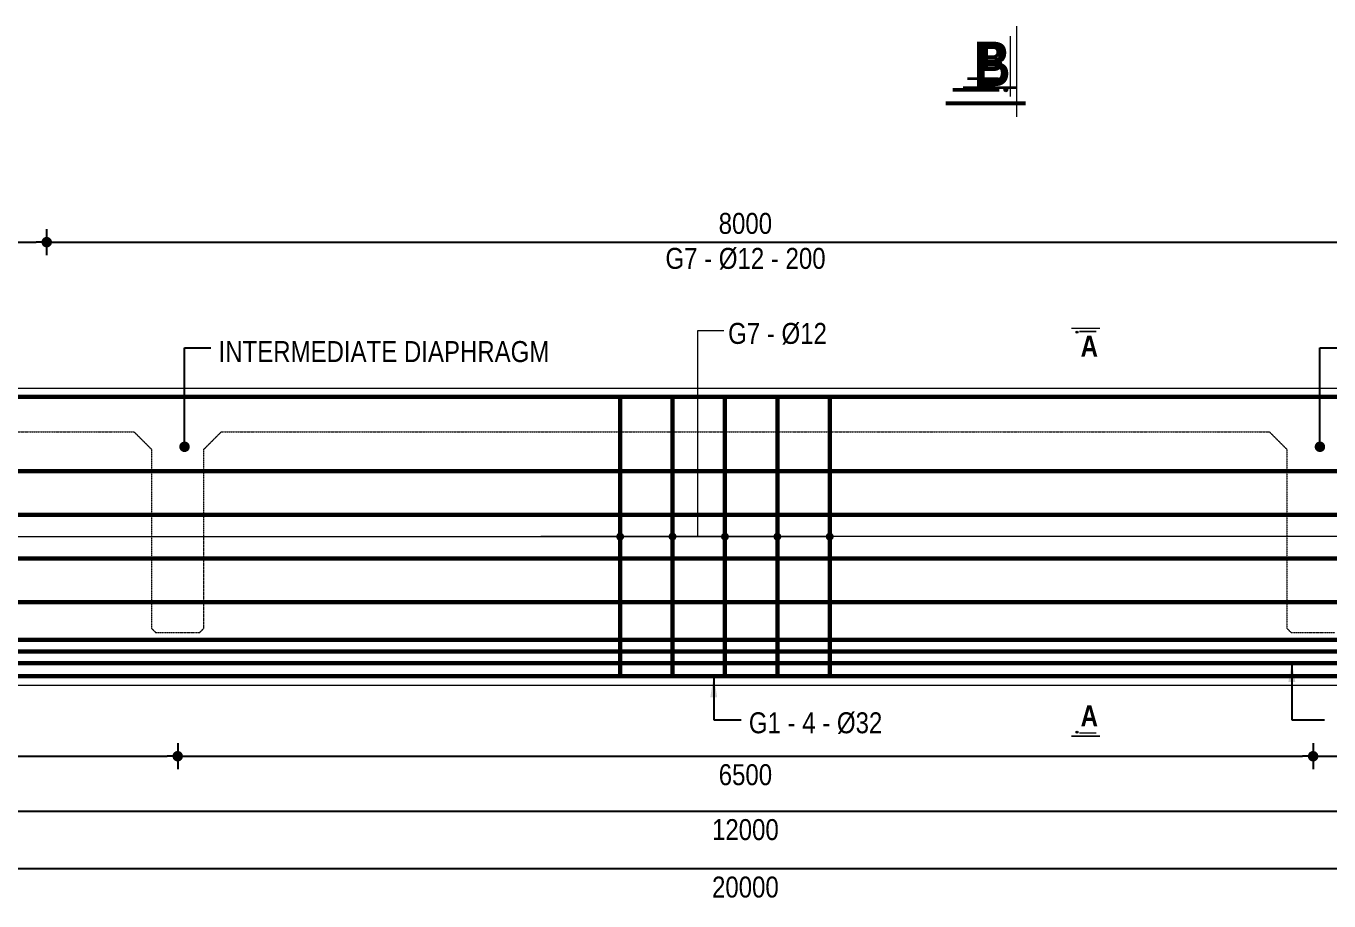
# Model space of a CAD drawing. Header units: millimetres. Extents: x 95937 to 362296, y -118999 to 39765.
# Drawn here: x 126447 to 133906, y 23726 to 28737 of the extents above; entities that cross this region are included whole.
import ezdxf

# ---------------------------------------------------------------- set-up
doc = ezdxf.new("R2010")
doc.units = ezdxf.units.MM
doc.header["$LTSCALE"] = 0.2
doc.header["$PDMODE"] = 2
doc.linetypes.add('DASHED', pattern=[0.75, 0.5, -0.25])
for name, color, linetype, lineweight in [('Ber', 12, 'Continuous', 35), ('Dim Arrow @ 60', 150, 'Continuous', 9), ('Dimision', 94, 'Continuous', 15), ('DIMS', 150, 'Continuous', 9), ('DIMS @ 60', 150, 'Continuous', 9), ('Girder', 7, 'Continuous', 15), ('Section Marks', 7, 'Continuous', 15), ('Tex @ 75', 7, 'Continuous', 15), ('Text', 7, 'Continuous', 5), ('Text @ 60', 7, 'Continuous', 5), ('Text @ 85', 7, 'Continuous', 5), ('Text_Normal @ 60', 7, 'Continuous', 25)]:
    doc.layers.add(name, color=color, linetype=linetype, lineweight=lineweight)
doc.styles.add('STYLE1', font='romantic.ttf', dxfattribs={"height": 85})
doc.styles.add('SWIS_B_N', font='swisscb.ttf', dxfattribs={"height": 2})
doc.styles.add('SWIS_R_N', font='swissc.ttf', dxfattribs={"height": 2})
doc.dimstyles.new('Closed_Arrow', dxfattribs={"dimtxt": 2, "dimasz": 2, "dimexe": 1.25, "dimexo": 0.75, "dimgap": 0.75, "dimtad": 2, "dimdec": 0, "dimzin": 0, "dimdsep": 46, "dimtxsty": 'SWIS_R_N', "dimblk": 'DOT', "dimcen": 0.5, "dimadec": 0, "dimazin": 0, "dimtfac": 1, "dimtdec": 0, "dimtofl": 0, "dimtmove": 0, "dimatfit": 3, "dimfxl": 1.25, "dimfxlon": 1, "dimtolj": 1, "dimtzin": 0, "dimarcsym": 0})
doc.dimstyles.new('Dot_Anno', dxfattribs={"dimtxt": 2, "dimasz": 1, "dimexe": 1.25, "dimexo": 0.75, "dimgap": 0.75, "dimtad": 2, "dimdec": 0, "dimzin": 0, "dimdsep": 46, "dimtxsty": 'SWIS_R_N', "dimblk": 'DOT', "dimcen": 0.5, "dimadec": 0, "dimazin": 0, "dimtfac": 1, "dimtdec": 0, "dimtofl": 0, "dimtmove": 0, "dimatfit": 3, "dimfxl": 1.25, "dimfxlon": 1, "dimtolj": 1, "dimtzin": 0, "dimarcsym": 0})
doc.dimstyles.new('Dot_Arrow', dxfattribs={"dimtxt": 2, "dimasz": 1, "dimexe": 1.25, "dimexo": 0.75, "dimgap": 0.75, "dimtad": 2, "dimdec": 0, "dimzin": 0, "dimdsep": 46, "dimtxsty": 'SWIS_R_N', "dimblk": 'DOT', "dimcen": 0.5, "dimadec": 0, "dimazin": 0, "dimtfac": 1, "dimtdec": 0, "dimtofl": 0, "dimtmove": 0, "dimatfit": 3, "dimldrblk": 'DOT', "dimfxl": 1.25, "dimfxlon": 1, "dimtolj": 1, "dimtzin": 0, "dimarcsym": 0})
doc.dimstyles.get("Standard").update_dxf_attribs({"dimscale": 0, "dimtxt": 85, "dimasz": 50, "dimexe": 150, "dimexo": 50, "dimgap": 0.09, "dimtad": 0, "dimtoh": 1, "dimdec": 0, "dimzin": 0, "dimdsep": 46, "dimtxsty": 'STYLE1', "dimblk": 'DOT', "dimcen": 0.09, "dimclrd": 256, "dimclre": 256, "dimclrt": 256, "dimadec": 0, "dimazin": 0, "dimtfac": 1, "dimtdec": 0, "dimtix": 1, "dimtofl": 0, "dimtmove": 2, "dimatfit": 3, "dimldrblk": 'DOT', "dimfxl": 1, "dimtvp": 1, "dimtolj": 1, "dimtzin": 0, "dimlwd": -1, "dimlwe": -1, "dimarcsym": 0})

# ---------------------------------------------------------------- blocks, each defined once
blk = doc.blocks.new('_Dot')
at = {"color": 0, "linetype": 'ByBlock', "lineweight": -2}
blk.add_line((-0.5, 0), (-1, 0), dxfattribs=at)
at = {"color": 0, "linetype": 'ByBlock', "const_width": 0.5}
blk.add_lwpolyline([(-0.25, 0, 1), (0.25, 0, 1)], format="xyb", close=True, dxfattribs=at)
blk = doc.blocks.new('*D225')
at = {"layer": 'Defpoints', "color": 0, "ltscale": 20, "transparency": 16777216}
for p in [(126565, 27499.3), (123565, 26662.7), (126565, 26662.7)]:
    blk.add_point(p, dxfattribs=at)
at = {"layer": 'DIMS', "color": 0, "lineweight": -2, "ltscale": 20, "transparency": 16777216}
for p, q in [((123565, 27424.3), (123565, 27574.3)), ((126565, 27424.3), (126565, 27574.3)), ((123625, 27499.3), (126505, 27499.3))]:
    blk.add_line(p, q, dxfattribs=at)
at = {"layer": 'DIMS', "color": 0, "lineweight": -2, "ltscale": 20, "transparency": 16777216, "xscale": 60, "yscale": 60, "zscale": 60, "rotation": 180}
blk.add_blockref('_Dot', (123565, 27499.3), dxfattribs=at)
at = {"layer": 'DIMS', "color": 0, "lineweight": -2, "ltscale": 20, "transparency": 16777216, "xscale": 60, "yscale": 60, "zscale": 60}
blk.add_blockref('_Dot', (126565, 27499.3), dxfattribs=at)
at = {"layer": 'DIMS', "color": 0, "ltscale": 20, "transparency": 16777216, "insert": (125065, 27605.8), "char_height": 120, "attachment_point": 5, "style": 'SWIS_R_N'}
blk.add_mtext('\\A1;3000', dxfattribs=at)
blk = doc.blocks.new('*D226')
at = {"layer": 'Defpoints', "color": 0, "ltscale": 20, "transparency": 16777216}
for p in [(134565, 27499.3), (126565, 26662.7), (134565, 26662.7)]:
    blk.add_point(p, dxfattribs=at)
at = {"layer": 'DIMS', "color": 0, "lineweight": -2, "ltscale": 20, "transparency": 16777216}
for p, q in [((126565, 27424.3), (126565, 27574.3)), ((134565, 27424.3), (134565, 27574.3)), ((126625, 27499.3), (134505, 27499.3))]:
    blk.add_line(p, q, dxfattribs=at)
at = {"layer": 'DIMS', "color": 0, "lineweight": -2, "ltscale": 20, "transparency": 16777216, "xscale": 60, "yscale": 60, "zscale": 60, "rotation": 180}
blk.add_blockref('_Dot', (126565, 27499.3), dxfattribs=at)
at = {"layer": 'DIMS', "color": 0, "lineweight": -2, "ltscale": 20, "transparency": 16777216, "xscale": 60, "yscale": 60, "zscale": 60}
blk.add_blockref('_Dot', (134565, 27499.3), dxfattribs=at)
at = {"layer": 'DIMS', "color": 0, "ltscale": 20, "transparency": 16777216, "insert": (130565, 27605.8), "char_height": 120, "attachment_point": 5, "style": 'SWIS_R_N'}
blk.add_mtext('\\A1;8000', dxfattribs=at)
blk = doc.blocks.new('*D261')
at = {"layer": 'Defpoints', "color": 0, "ltscale": 20, "transparency": 16777216}
for p in [(124565, 25221.3), (136565, 25221.3), (136565, 24240.5)]:
    blk.add_point(p, dxfattribs=at)
at = {"layer": 'DIMS', "color": 0, "lineweight": -2, "ltscale": 20, "transparency": 16777216}
for p, q in [((124565, 24315.5), (124565, 24165.5)), ((136565, 24315.5), (136565, 24165.5)), ((124625, 24240.5), (136505, 24240.5))]:
    blk.add_line(p, q, dxfattribs=at)
at = {"layer": 'DIMS', "color": 0, "lineweight": -2, "ltscale": 20, "transparency": 16777216, "xscale": 60, "yscale": 60, "zscale": 60, "rotation": 180}
blk.add_blockref('_Dot', (124565, 24240.5), dxfattribs=at)
at = {"layer": 'DIMS', "color": 0, "lineweight": -2, "ltscale": 20, "transparency": 16777216, "xscale": 60, "yscale": 60, "zscale": 60}
blk.add_blockref('_Dot', (136565, 24240.5), dxfattribs=at)
at = {"layer": 'DIMS', "color": 0, "ltscale": 20, "transparency": 16777216, "insert": (130565, 24133.8), "char_height": 120, "attachment_point": 5, "style": 'SWIS_R_N'}
blk.add_mtext('\\A1;12000', dxfattribs=at)
blk = doc.blocks.new('*D230')
at = {"layer": 'Defpoints', "color": 0, "ltscale": 20, "transparency": 16777216}
for p in [(127315, 25262.7), (120915, 24962.7), (127315, 24554.9)]:
    blk.add_point(p, dxfattribs=at)
at = {"layer": 'DIMS', "color": 0, "lineweight": -2, "ltscale": 20, "transparency": 16777216}
for p, q in [((120915, 24629.9), (120915, 24479.9)), ((127315, 24629.9), (127315, 24479.9)), ((120975, 24554.9), (127255, 24554.9))]:
    blk.add_line(p, q, dxfattribs=at)
at = {"layer": 'DIMS', "color": 0, "lineweight": -2, "ltscale": 20, "transparency": 16777216, "xscale": 60, "yscale": 60, "zscale": 60, "rotation": 180}
blk.add_blockref('_Dot', (120915, 24554.9), dxfattribs=at)
at = {"layer": 'DIMS', "color": 0, "lineweight": -2, "ltscale": 20, "transparency": 16777216, "xscale": 60, "yscale": 60, "zscale": 60}
blk.add_blockref('_Dot', (127315, 24554.9), dxfattribs=at)
at = {"layer": 'DIMS', "color": 0, "ltscale": 20, "transparency": 16777216, "insert": (124115, 24448.3), "char_height": 120, "attachment_point": 5, "style": 'SWIS_R_N'}
blk.add_mtext('\\A1;6400', dxfattribs=at)
blk = doc.blocks.new('*D231')
at = {"layer": 'Defpoints', "color": 0, "ltscale": 20, "transparency": 16777216}
for p in [(127315, 25262.7), (133815.3, 25262.7), (133815.3, 24554.9)]:
    blk.add_point(p, dxfattribs=at)
at = {"layer": 'DIMS', "color": 0, "lineweight": -2, "ltscale": 20, "transparency": 16777216}
for p, q in [((127315, 24629.9), (127315, 24479.9)), ((133815.3, 24629.9), (133815.3, 24479.9)), ((127375, 24554.9), (133755.3, 24554.9))]:
    blk.add_line(p, q, dxfattribs=at)
at = {"layer": 'DIMS', "color": 0, "lineweight": -2, "ltscale": 20, "transparency": 16777216, "xscale": 60, "yscale": 60, "zscale": 60, "rotation": 180}
blk.add_blockref('_Dot', (127315, 24554.9), dxfattribs=at)
at = {"layer": 'DIMS', "color": 0, "lineweight": -2, "ltscale": 20, "transparency": 16777216, "xscale": 60, "yscale": 60, "zscale": 60}
blk.add_blockref('_Dot', (133815.3, 24554.9), dxfattribs=at)
at = {"layer": 'DIMS', "color": 0, "ltscale": 20, "transparency": 16777216, "insert": (130565.2, 24448.3), "char_height": 120, "attachment_point": 5, "style": 'SWIS_R_N'}
blk.add_mtext('\\A1;6500', dxfattribs=at)
blk = doc.blocks.new('*D234')
at = {"layer": 'Defpoints', "color": 0, "ltscale": 20, "transparency": 16777216}
for p in [(120565, 24962.7), (140565, 24962.7), (140565, 23911.5)]:
    blk.add_point(p, dxfattribs=at)
at = {"layer": 'DIMS', "color": 0, "lineweight": -2, "ltscale": 20, "transparency": 16777216}
for p, q in [((120565, 23986.5), (120565, 23836.5)), ((140565, 23986.5), (140565, 23836.5)), ((120625, 23911.5), (140505, 23911.5))]:
    blk.add_line(p, q, dxfattribs=at)
at = {"layer": 'DIMS', "color": 0, "lineweight": -2, "ltscale": 20, "transparency": 16777216, "xscale": 60, "yscale": 60, "zscale": 60, "rotation": 180}
blk.add_blockref('_Dot', (120565, 23911.5), dxfattribs=at)
at = {"layer": 'DIMS', "color": 0, "lineweight": -2, "ltscale": 20, "transparency": 16777216, "xscale": 60, "yscale": 60, "zscale": 60}
blk.add_blockref('_Dot', (140565, 23911.5), dxfattribs=at)
at = {"layer": 'DIMS', "color": 0, "ltscale": 20, "transparency": 16777216, "insert": (130565, 23804.8), "char_height": 120, "attachment_point": 5, "style": 'SWIS_R_N'}
blk.add_mtext('\\A1;20000', dxfattribs=at)
blk = doc.blocks.new('*D237')
at = {"layer": 'Defpoints', "color": 0, "ltscale": 20, "transparency": 16777216}
for p in [(133815.3, 25262.7), (140215, 24962.7), (140215, 24554.9)]:
    blk.add_point(p, dxfattribs=at)
at = {"layer": 'DIMS', "color": 0, "lineweight": -2, "ltscale": 20, "transparency": 16777216}
for p, q in [((133815.3, 24629.9), (133815.3, 24479.9)), ((140215, 24629.9), (140215, 24479.9)), ((133875.3, 24554.9), (140155, 24554.9))]:
    blk.add_line(p, q, dxfattribs=at)
at = {"layer": 'DIMS', "color": 0, "lineweight": -2, "ltscale": 20, "transparency": 16777216, "xscale": 60, "yscale": 60, "zscale": 60, "rotation": 180}
blk.add_blockref('_Dot', (133815.3, 24554.9), dxfattribs=at)
at = {"layer": 'DIMS', "color": 0, "lineweight": -2, "ltscale": 20, "transparency": 16777216, "xscale": 60, "yscale": 60, "zscale": 60}
blk.add_blockref('_Dot', (140215, 24554.9), dxfattribs=at)
at = {"layer": 'DIMS', "color": 0, "ltscale": 20, "transparency": 16777216, "insert": (137015.2, 24448.3), "char_height": 120, "attachment_point": 5, "style": 'SWIS_R_N'}
blk.add_mtext('\\A1;6400', dxfattribs=at)

msp = doc.modelspace()

# ---------------------------------------------------------------- hatches: boundary and pattern name
at = {"layer": 'Section Marks'}
for points in [[(132040.1, 28443.2, 1), (132040.1, 28428.5, 1)], [(132056.3, 28382.7, 1), (132056.3, 28360.7, 1)], [(132469.2, 26983.4, 1), (132458, 26983.4, 1)], [(132469.2, 24692, -1), (132458, 24692, -1)]]:
    msp.add_hatch(color=256, dxfattribs=at).paths.add_polyline_path(points)

# ---------------------------------------------------------------- linework, layer by layer
at = {"layer": 'Ber', "color": 1, "ltscale": 0.6, "const_width": 25}
for points in [[(120615, 26333), (120615, 26612.7), (140515, 26612.7), (140515, 26365.5)], [(129848, 25012.7), (129848, 26612.7)], [(130148, 25012.7), (130148, 26612.7)], [(130448, 25012.7), (130448, 26612.7)], [(130748, 25012.7), (130748, 26612.7)], [(131048, 25012.7), (131048, 26612.7)], [(120625.2, 26187.9), (140511.7, 26187.9)], [(120625.2, 25937.9), (140511.7, 25937.9)], [(120625.2, 25687.9), (140511.7, 25687.9)], [(120625.2, 25437.9), (140511.7, 25437.9)], [(124495.2, 25302.5), (124565, 25221.3), (136565, 25221.3), (136634.9, 25302.5)], [(120615, 25245.4), (120615, 25012.7), (140515, 25012.7), (140515, 25219.4)], [(120658.2, 25245.4), (120658.2, 25087.9), (140471.9, 25087.9), (140471.9, 25219.4)], [(138634.9, 25235.8), (138565.1, 25154.6), (122565.1, 25154.6), (122495.2, 25235.8)]]:
    msp.add_lwpolyline(points, dxfattribs=at)
at = {"layer": 'Girder', "ltscale": 0.1}
for p, q in [((120565, 26662.7), (140565, 26662.7)), ((120565, 24962.7), (140565, 24962.7))]:
    msp.add_line(p, q, dxfattribs=at)
at = {"layer": 'Girder', "linetype": 'DASHED', "ltscale": 7}
msp.add_lwpolyline([(120565, 26412.7), (120690, 26412.7), (120765, 26337.7), (120765, 25287.7), (120790, 25262.7), (121040, 25262.7), (121065, 25287.7), (121065, 26312.7), (121165, 26412.7), (127065, 26412.7), (127165, 26312.7), (127165, 25287.7), (127190, 25262.7), (127440, 25262.7), (127465, 25287.7), (127465, 26312.7), (127565, 26412.7), (133565.3, 26412.7), (133665.3, 26312.7), (133665.3, 25287.7), (133690.3, 25262.7), (133940.3, 25262.7)], dxfattribs=at)
at = {"layer": 'Section Marks'}
for p, q in [((132117.8, 28737), (132117.8, 28217.1)), ((132081.1, 28679.4), (132081.1, 28332.8))]:
    msp.add_line(p, q, dxfattribs=at)
for points, const_width in [([(132015.8, 28435.8), (131836.6, 28435.8)], 14.7), ([(132019.8, 28371.7), (131751.1, 28371.7)], 22), ([(132115.3, 28384.6), (131811, 28384.6)], 14.7), ([(132169, 28294.8), (131712.5, 28294.8)], 22), ([(132431.7, 27005.8), (132594.6, 27005.8)], 8.91), ([(132448.1, 27035.2), (132448.1, 26840)], 1.34), ([(132477.4, 26987.4), (132574.7, 26987.4)], 8.91), ([(132448.1, 24640.1), (132448.1, 24835.4)], 1.34), ([(132477.4, 24687.9), (132574.7, 24687.9)], 8.91), ([(132431.7, 24669.5), (132594.6, 24669.5)], 8.91)]:
    msp.add_lwpolyline(points, dxfattribs=dict(at, const_width=const_width))
at = {"layer": 'Section Marks', "ltscale": 20, "const_width": 22.5}
for points in [[(129836.7, 25812.5, 1), (129859.2, 25812.5, 1)], [(130136.7, 25812.7, 1), (130159.2, 25812.7, 1)], [(130436.7, 25812.7, 1), (130459.2, 25812.7, 1)], [(130736.7, 25812.7, 1), (130759.2, 25812.7, 1)], [(131036.7, 25812.7, 1), (131059.2, 25812.7, 1)]]:
    msp.add_lwpolyline(points, format="xyb", close=True, dxfattribs=at)
at = {"layer": 'Section Marks'}
for centre, radius in [((132040.1, 28435.8), 7.33), ((132056.3, 28371.7), 11), ((132463.6, 26983.4), 5.56), ((132463.6, 24692), 5.56)]:
    msp.add_circle(centre, radius, dxfattribs=at)
at = {"layer": 'Text'}
msp.add_line((129848, 25812.7), (131048, 25812.7), dxfattribs=at)
msp.add_lwpolyline([(130292.2, 25812.7), (130292.2, 26993.5), (130442.2, 26993.5)], dxfattribs=at)

# ---------------------------------------------------------------- texts
at = {"layer": 'Tex @ 75', "style": 'SWIS_B_N'}
msp.add_text('B', height=150, dxfattribs=at).set_placement((131917.6, 28479.7))
at = {"layer": 'Text @ 60', "char_height": 120, "style": 'SWIS_B_N'}
for insert, attachment_point in [((132484.3, 26843.6), 7), ((132484.3, 24845.9), 1)]:
    msp.add_mtext('A', dxfattribs=dict(at, insert=insert, attachment_point=attachment_point))
at = {"layer": 'Text @ 85', "style": 'SWIS_B_N'}
msp.add_text('B', height=255, dxfattribs=at).set_placement((131872.4, 28392.5))
at = {"layer": 'Text_Normal @ 60', "style": 'SWIS_R_N'}
msp.add_text('  G7 - %%C12', height=120, dxfattribs=at).set_placement((130389.7, 26916.6))
at = {"layer": 'Text_Normal @ 60', "linetype": 'Continuous', "ltscale": 5, "insert": (130107.2, 27466.2), "char_height": 120, "attachment_point": 1, "style": 'SWIS_R_N'}
msp.add_mtext('G7 - %%C12 - 200', dxfattribs=at)
at = {"layer": 'Text_Normal @ 60', "char_height": 120, "attachment_point": 1, "style": 'SWIS_R_N'}
for s, insert in [('INTERMEDIATE DIAPHRAGM', (127548.9, 26932.6)), ('G1 - 4 - %%C32', (130584.8, 24806.5))]:
    msp.add_mtext(s, dxfattribs=dict(at, insert=insert))

# ---------------------------------------------------------------- dimensions: what is measured, and where the dimension line sits
at = {"layer": 'DIMS @ 60', "ltscale": 20}
for base, p1, p2, override, picture, middle in [((126565, 27499.3), (123565, 26662.7), (126565, 26662.7), {"dimscale": 60, "dimtix": 0, "dimtofl": 0, "dimtmove": 1, "dimatfit": 3}, '*D225', (125065, 27605.8)), ((134565, 27499.3), (126565, 26662.7), (134565, 26662.7), {"dimscale": 60, "dimtix": 0, "dimtofl": 0, "dimtmove": 1, "dimatfit": 3}, '*D226', (130565, 27605.8)), ((127315, 24554.9), (120915, 24962.7), (127315, 25262.7), {"dimscale": 60, "dimtix": 0, "dimtofl": 0, "dimtmove": 1, "dimatfit": 3}, '*D230', (124115, 24448.3)), ((136565, 24240.5), (124565, 25221.3), (136565, 25221.3), {"dimscale": 60, "dimtix": 0, "dimtofl": 0, "dimtmove": 1, "dimatfit": 3}, '*D261', (130565, 24133.8)), ((133815.3, 24554.9), (127315, 25262.7), (133815.3, 25262.7), {"dimscale": 60, "dimtix": 0, "dimtofl": 0, "dimtmove": 1, "dimatfit": 3}, '*D231', (130565.2, 24448.3)), ((140215, 24554.9), (133815.3, 25262.7), (140215, 24962.7), {"dimscale": 60, "dimtix": 0, "dimtofl": 0, "dimtmove": 1, "dimatfit": 3}, '*D237', (137015.2, 24448.3)), ((140565, 23911.5), (120565, 24962.7), (140565, 24962.7), {"dimscale": 60, "dimtix": 0, "dimtofl": 0, "dimtmove": 0, "dimatfit": 3}, '*D234', (130565, 23804.8))]:
    dim = msp.add_linear_dim(base=base, p1=p1, p2=p2, dimstyle='Dot_Anno', override=override, dxfattribs=at)
    dim.commit()
    dim.dimension.update_dxf_attribs({"geometry": picture, "text_midpoint": middle})

# ---------------------------------------------------------------- leaders
at = {"layer": 'Dim Arrow @ 60', "linetype": 'Continuous', "ltscale": 10}
for points in [[(127354, 26327.2), (127354, 26893.5), (127504, 26893.5)], [(133854.2, 26327.2), (133854.2, 26893.3), (134004.2, 26893.3)]]:
    msp.add_leader(points, dimstyle='Dot_Arrow', override={"dimscale": 60}, dxfattribs=at)
at = {"layer": 'Dimision', "linetype": 'Continuous', "ltscale": 10}
for points in [[(121065, 25814.1), (128198.5, 25812.5), (129848, 25812.5)], [(140065, 25814.1), (129393.2, 25812.5), (129489.5, 25812.5)]]:
    msp.add_leader(points, dimstyle='Standard', override={"dimscale": 1, "dimasz": 100}, dxfattribs=at)
at = {"layer": 'DIMS @ 60', "linetype": 'Continuous', "ltscale": 10}
for points in [[(133693.5, 25099.5), (133693.5, 24762.7), (133880, 24762.7)], [(130383.8, 25012.7), (130383.8, 24762.7), (130540.8, 24762.7)]]:
    msp.add_leader(points, dimstyle='Closed_Arrow', override={"dimscale": 60}, dxfattribs=at)

doc.saveas('drawing.dxf')
